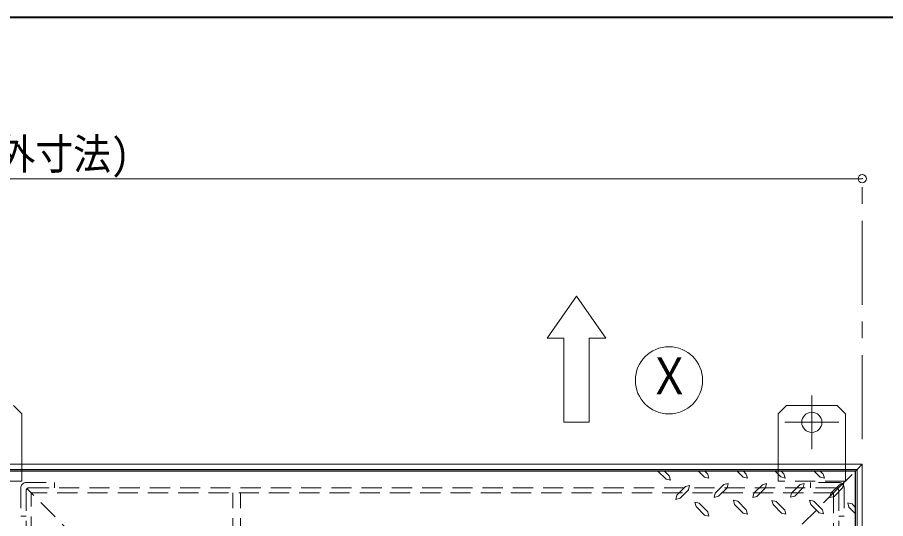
# Model space of a CAD drawing. Units: millimetres at full size, sheet at 1:10; details may follow other scales. Extents: x -2094 to 1956, y -1414 to 1396.
# Drawn here: x -1216 to -700, y 1098 to 1396 of the extents above; entities that cross this region are included whole.
import ezdxf
from ezdxf.enums import TextEntityAlignment as Align

# ---------------------------------------------------------------- set-up
doc = ezdxf.new("R2010")
doc.units = ezdxf.units.MM
doc.header["$LTSCALE"] = 10
doc.header["$PDMODE"] = 32
doc.header["$PDSIZE"] = 5
doc.linetypes.add('CHAIN1', pattern=[8, 5, -1, 1, -1])
doc.linetypes.add('DASHED1', pattern=[1.8, 1.2, -0.6])
doc.layers.add('0-0_ﾚｲﾔ1', color=4, linetype='Continuous', lineweight=9)
doc.styles.add('ＭＳ ゴシック', font='')
doc.styles.get('ＭＳ ゴシック').set_extended_font_data('MS Gothic')

msp = doc.modelspace()

# ---------------------------------------------------------------- linework, layer by layer
at = {"layer": '0-0_ﾚｲﾔ1', "color": 1, "lineweight": 40}
msp.add_line((1956.31, 1396.33), (-2093.69, 1396.33), dxfattribs=at)
at = {"layer": '0-0_ﾚｲﾔ1'}
for p, q in [((-713.69, 1300.33), (-1753.69, 1300.33)), ((-1213.69, 1160.33), (-1218.69, 1165.33)), ((-758.69, 1165.33), (-763.69, 1160.33)), ((-758.69, 1165.33), (-728.69, 1165.33)), ((-723.69, 1160.33), (-728.69, 1165.33)), ((-1213.69, 1160.33), (-1213.69, 1130.33)), ((-763.69, 1160.33), (-763.69, 1130.33)), ((-723.69, 1160.33), (-723.69, 1130.33)), ((-835.25, 1126.33), (-830.39, 1121.59)), ((-811.11, 1126.33), (-807.49, 1122.72)), ((-807.41, 1126.33), (-805.64, 1124.57)), ((-788.2, 1126.33), (-784.59, 1122.72)), ((-784.43, 1126.33), (-782.66, 1124.57)), ((-765.57, 1126.33), (-762.17, 1122.8)), ((-761.93, 1126.33), (-760.24, 1124.65)), ((-742.32, 1126.33), (-738.7, 1122.72)), ((-738.62, 1126.33), (-736.86, 1124.57)), ((-716.69, 1127.33), (-717.69, 1126.33)), ((-804.92, 1122.08), (-807.49, 1122.72)), ((-805.64, 1124.57), (-804.92, 1122.08)), ((-782.02, 1122), (-784.59, 1122.72)), ((-782.66, 1124.57), (-782.02, 1122)), ((-759.6, 1122.16), (-762.17, 1122.8)), ((-760.24, 1124.65), (-759.6, 1122.16)), ((-736.13, 1122), (-738.7, 1122.72)), ((-736.86, 1124.57), (-736.13, 1122)), ((-799.21, 1111.31), (-794.15, 1116.37)), ((-776.31, 1111.23), (-771.25, 1116.29)), ((-753.89, 1111.39), (-748.83, 1116.45)), ((-730.43, 1111.23), (-725.37, 1116.29)), ((-824.04, 1111.95), (-824.69, 1109.46)), ((-822.12, 1110.1), (-817.05, 1115.16)), ((-801.14, 1113.16), (-801.78, 1110.66)), ((-799.21, 1111.31), (-801.78, 1110.66)), ((-778.24, 1113.08), (-778.88, 1110.58)), ((-776.31, 1111.23), (-778.88, 1110.58)), ((-755.82, 1113.24), (-756.46, 1110.75)), ((-753.89, 1111.39), (-756.46, 1110.75)), ((-732.36, 1113.08), (-733, 1110.58)), ((-730.43, 1111.23), (-733, 1110.58)), ((-822.12, 1110.1), (-824.69, 1109.46)), ((-812.55, 1105.2), (-813.2, 1107.77)), ((-810.7, 1107.13), (-813.2, 1107.77)), ((-810.7, 1107.13), (-805.64, 1101.99)), ((-789.65, 1106.41), (-790.29, 1108.98)), ((-787.8, 1108.33), (-790.29, 1108.98)), ((-789.65, 1106.41), (-784.59, 1101.34)), ((-787.8, 1108.33), (-782.74, 1103.19)), ((-766.75, 1106.33), (-767.39, 1108.9)), ((-764.9, 1108.25), (-767.39, 1108.9)), ((-766.75, 1106.33), (-761.69, 1101.26)), ((-764.9, 1108.25), (-759.84, 1103.11)), ((-744.33, 1106.49), (-744.97, 1109.06)), ((-742.48, 1108.41), (-744.97, 1109.06)), ((-744.33, 1106.49), (-739.27, 1101.42)), ((-742.48, 1108.41), (-737.42, 1103.27)), ((-719.74, 1106.73), (-722.31, 1107.37)), ((-721.59, 1104.8), (-722.31, 1107.37)), ((-719.74, 1106.73), (-717.69, 1104.39)), ((-812.55, 1105.2), (-807.49, 1100.14)), ((-805.64, 1101.99), (-804.92, 1099.5)), ((-782.02, 1100.7), (-784.59, 1101.34)), ((-782.74, 1103.19), (-782.02, 1100.7)), ((-759.12, 1100.62), (-761.69, 1101.26)), ((-759.84, 1103.11), (-759.12, 1100.62)), ((-736.7, 1100.78), (-739.27, 1101.42)), ((-737.42, 1103.27), (-736.7, 1100.78)), ((-721.59, 1104.8), (-717.69, 1100.9)), ((-804.92, 1099.5), (-807.49, 1100.14))]:
    msp.add_line(p, q, dxfattribs=at)
at = {"layer": '0-0_ﾚｲﾔ1', "linetype": 'CHAIN1'}
for p, q in [((-713.69, 1145.33), (-713.69, 1300.33)), ((-743.69, 1171.33), (-743.69, 1139.33)), ((-759.69, 1155.33), (-727.69, 1155.33))]:
    msp.add_line(p, q, dxfattribs=at)
at = {"layer": '0-0_ﾚｲﾔ1', "color": 7, "lineweight": 18}
for p, q in [((-883.69, 1230.33), (-901.19, 1205.33)), ((-883.69, 1230.33), (-866.19, 1205.33)), ((-876.19, 1155.33), (-876.19, 1205.33)), ((-866.19, 1205.33), (-876.19, 1205.33)), ((-876.19, 1155.33), (-891.19, 1155.33)), ((-713.69, 1130.33), (-1753.69, 1130.33)), ((-716.69, 1127.33), (-1750.69, 1127.33)), ((-716.69, 1127.33), (-713.69, 1130.33)), ((-716.69, 1127.33), (-716.69, 835.33)), ((-713.69, 1130.33), (-713.69, 835.33))]:
    msp.add_line(p, q, dxfattribs=at)
at = {"layer": '0-0_ﾚｲﾔ1', "color": 5, "lineweight": 25}
for p, q in [((-717.69, 1126.33), (-1749.69, 1126.33)), ((-717.69, 835.33), (-717.69, 1126.33))]:
    msp.add_line(p, q, dxfattribs=at)
at = {"layer": '0-0_ﾚｲﾔ1', "linetype": 'DASHED1'}
for p, q in [((-1213.69, 1130.33), (-1213.69, 1120.33)), ((-763.69, 1130.33), (-763.69, 1120.33)), ((-728.16, 1115.87), (-717.69, 1126.33)), ((-723.69, 1130.33), (-723.69, 1120.33)), ((-1213.69, 1120.33), (-1253.69, 1120.33)), ((-1214.39, 1116.33), (-1214.39, 1099.53)), ((-1211.19, 1119.53), (-1194.39, 1119.53)), ((-1194.39, 1119.53), (-1194.39, 1116.33)), ((-723.69, 1120.33), (-763.69, 1120.33)), ((-744.49, 1119.53), (-744.49, 1116.33)), ((-727.69, 1119.53), (-744.49, 1119.53)), ((-724.49, 1116.33), (-724.49, 1099.53)), ((-730.69, 1113.33), (-1208.19, 1113.33)), ((-1208.19, 835.33), (-1208.19, 1113.33)), ((-1088.19, 1086.33), (-1088.19, 1113.33)), ((-1083.69, 1086.33), (-1083.69, 1113.33)), ((-730.69, 1113.33), (-730.69, 835.33)), ((-1211.19, 1099.53), (-1214.39, 1099.53)), ((-727.69, 1099.53), (-724.49, 1099.53))]:
    msp.add_line(p, q, dxfattribs=at)
at = {"layer": '0-0_ﾚｲﾔ1', "color": 7, "linetype": 'DASHED1', "lineweight": 18}
for p, q in [((-1209.59, 1116.33), (-729.29, 1116.33)), ((-1211.19, 1114.73), (-1211.19, 835.33)), ((-1181.19, 1086.33), (-1210.72, 1115.87)), ((-728.16, 1115.87), (-757.69, 1086.33)), ((-727.69, 1114.73), (-727.69, 835.33))]:
    msp.add_line(p, q, dxfattribs=at)
at = {"layer": '0-0_ﾚｲﾔ1', "color": 7, "lineweight": 18}
msp.add_lwpolyline([(-891.19, 1155.33), (-891.19, 1205.33), (-901.19, 1205.33)], dxfattribs=at)
at = {"layer": '0-0_ﾚｲﾔ1'}
for points in [[(-831.44, 1126.33), (-828.54, 1123.44), (-827.82, 1120.87), (-830.39, 1121.59)], [(-824.04, 1111.95), (-818.9, 1117.09), (-816.41, 1117.74), (-817.05, 1115.16)], [(-801.14, 1113.16), (-796, 1118.3), (-793.51, 1118.94), (-794.15, 1116.37)], [(-778.24, 1113.08), (-773.1, 1118.22), (-770.61, 1118.86), (-771.25, 1116.29)], [(-755.82, 1113.24), (-750.68, 1118.38), (-748.19, 1119.02), (-748.83, 1116.45)], [(-732.36, 1113.08), (-727.21, 1118.22), (-724.72, 1118.86), (-725.37, 1116.29)]]:
    msp.add_lwpolyline(points, dxfattribs=at)
at = {"layer": '0-0_ﾚｲﾔ1', "color": 7, "lineweight": 18}
msp.add_circle((-828.69, 1180.33), 20, dxfattribs=at)
at = {"layer": '0-0_ﾚｲﾔ1'}
msp.add_circle((-743.69, 1155.33), 6, dxfattribs=at)
at = {"layer": '0-0_ﾚｲﾔ1', "linetype": 'DASHED1'}
for centre, start, end in [((-1211.19, 1116.33), 90, 180), ((-727.69, 1116.33), 0, 90)]:
    msp.add_arc(centre, 3.2, start, end, dxfattribs=at)
at = {"layer": '0-0_ﾚｲﾔ1', "color": 7, "linetype": 'DASHED1', "lineweight": 18}
for centre, start, end in [((-1209.59, 1114.73), 90, 180), ((-729.29, 1114.73), 0, 90)]:
    msp.add_arc(centre, 1.6, start, end, dxfattribs=at)
at = {"layer": '0-0_ﾚｲﾔ1', "color": 1}
msp.add_point((-713.69, 1300.33), dxfattribs=at)

# ---------------------------------------------------------------- texts
at = {"layer": '0-0_ﾚｲﾔ1', "color": 7, "style": 'ＭＳ ゴシック'}
for s, height, width, p in [('1,040(枠外寸法)', 18.33, 0.9, (-1318.07, 1300.33)), ('Ｘ', 21.99, 0.85, (-841.19, 1165.33))]:
    msp.add_text(s, height=height, dxfattribs=dict(at, width=width)).set_placement(p, align=Align.BOTTOM_LEFT)

doc.saveas('drawing.dxf')
